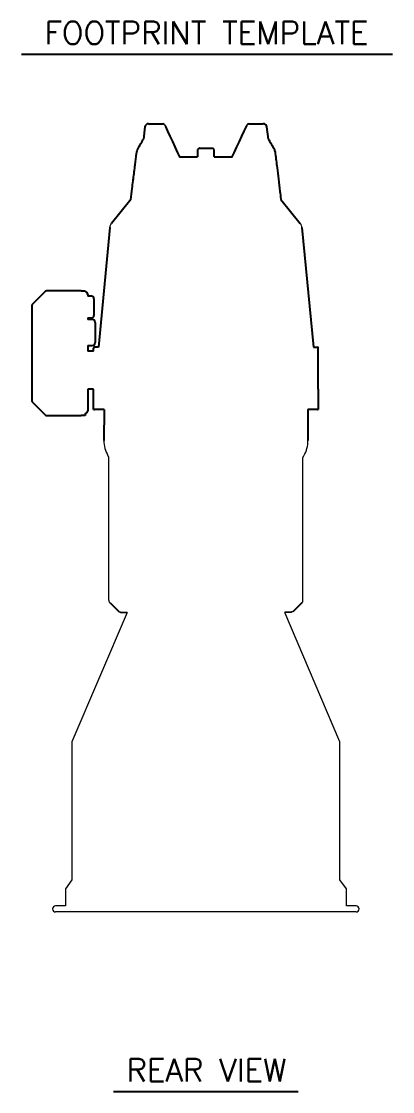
# Model space of a CAD drawing. Extents: x 11 to 120, y 2 to 94.
# Drawn here: x 107.92 to 120.14, y 59.18 to 94.37 of the extents above; entities that cross this region are included whole.
import ezdxf
from ezdxf.enums import TextEntityAlignment as Align

# ---------------------------------------------------------------- set-up
doc = ezdxf.new("R2010")
doc.units = 0
doc.header["$MEASUREMENT"] = 0
doc.linetypes.add('SLD-Solid', pattern=[0])
doc.layers.add('OBJECT', color=7, linetype='CONTINUOUS')
doc.styles.get("Standard").update_dxf_attribs({"font": 'SIMPLEX'})

msp = doc.modelspace()

# ---------------------------------------------------------------- linework, layer by layer
at = {"layer": 'OBJECT', "color": 1}
for p, q in [((107.916, 93.288), (120.14, 93.288)), ((110.953, 59.18), (117.025, 59.18))]:
    msp.add_line(p, q, dxfattribs=at)
at = {"layer": 'OBJECT'}
for p, q in [((111.982, 90.899), (111.932, 90.494)), ((112.101, 91.004), (112.578, 91.004)), ((115.405, 91.004), (115.882, 91.004)), ((116.051, 90.494), (116.001, 90.899)), ((113.767, 90.204), (113.716, 90.154)), ((113.716, 90.154), (113.716, 89.916)), ((113.784, 90.204), (113.767, 90.204)), ((113.784, 90.204), (114.216, 90.204)), ((114.266, 90.154), (114.216, 90.204)), ((114.266, 89.916), (114.266, 90.154)), ((111.52, 88.512), (110.885, 87.721)), ((116.462, 88.516), (117.101, 87.721)), ((110.83, 87.593), (110.452, 83.657)), ((117.156, 87.593), (117.534, 83.657)), ((108.703, 85.489), (108.275, 85.061)), ((109.89, 85.509), (108.752, 85.509)), ((109.89, 85.509), (110.015, 85.509)), ((110.015, 85.509), (110.015, 85.479)), ((110.105, 85.389), (110.105, 85.332)), ((110.225, 85.332), (110.105, 85.332)), ((110.305, 85.252), (110.305, 85.134)), ((108.255, 85.012), (108.255, 81.906)), ((110.305, 85.134), (110.305, 84.819)), ((110.305, 84.819), (110.305, 84.697)), ((110.105, 84.617), (110.225, 84.617)), ((110.105, 84.617), (110.105, 84.569)), ((110.249, 84.569), (110.105, 84.569)), ((110.345, 84.473), (110.345, 84.333)), ((110.345, 84.333), (110.345, 83.955)), ((110.345, 83.955), (110.345, 83.807)), ((110.105, 83.711), (110.249, 83.711)), ((110.105, 83.711), (110.105, 83.529)), ((110.105, 83.587), (110.105, 83.587)), ((110.293, 83.529), (110.105, 83.529)), ((110.452, 83.657), (110.322, 83.655)), ((117.534, 83.657), (117.663, 83.655)), ((117.693, 82.282), (117.693, 83.625)), ((110.293, 82.279), (110.105, 82.279)), ((110.105, 82.279), (110.105, 81.569)), ((110.293, 81.604), (110.293, 82.279)), ((117.693, 82.282), (117.693, 81.604)), ((108.275, 81.857), (108.703, 81.43)), ((108.752, 81.409), (109.89, 81.409)), ((110.015, 81.409), (109.89, 81.409)), ((110.015, 81.479), (110.015, 81.409)), ((110.293, 81.604), (110.322, 81.604)), ((110.638, 81.604), (110.322, 81.604)), ((110.638, 81.604), (110.633, 80.589)), ((117.348, 81.604), (117.353, 80.589)), ((117.664, 81.604), (117.348, 81.604)), ((117.664, 81.604), (117.693, 81.604)), ((110.835, 75.247), (111.133, 74.959)), ((117.151, 75.247), (116.853, 74.959)), ((111.175, 74.947), (111.396, 74.933)), ((116.811, 74.947), (116.587, 74.933))]:
    msp.add_line(p, q, dxfattribs=at)
at = {"layer": 'OBJECT', "lineweight": 15}
for p, q in [((110.798, 75.335), (110.798, 80.019)), ((117.188, 75.335), (117.188, 80.019))]:
    msp.add_line(p, q, dxfattribs=at)
at = {"layer": 'OBJECT', "color": 7, "linetype": 'SLD-Solid', "lineweight": 15}
for p, q in [((111.396, 74.933), (109.578, 70.685)), ((118.406, 70.685), (116.587, 74.933)), ((109.578, 70.685), (109.578, 66.142)), ((118.406, 66.142), (118.406, 70.685)), ((109.578, 66.142), (109.366, 65.85)), ((109.366, 65.85), (109.366, 65.287)), ((118.618, 65.85), (118.406, 66.142)), ((118.618, 65.287), (118.618, 65.85)), ((109.366, 65.287), (109.045, 65.287)), ((118.939, 65.287), (118.618, 65.287)), ((118.939, 65.087), (109.045, 65.087))]:
    msp.add_line(p, q, dxfattribs=at)
at = {"layer": 'OBJECT', "flags": 128}
for points in [[(112.657, 90.917), (112.729, 90.762), (112.806, 90.598), (112.887, 90.424), (112.973, 90.24), (113.062, 90.048), (113.124, 89.916), (113.716, 89.916)], [(114.266, 89.916), (114.859, 89.916), (114.921, 90.048), (115.01, 90.24), (115.096, 90.424), (115.177, 90.598), (115.254, 90.762), (115.326, 90.917)]]:
    msp.add_lwpolyline(points, dxfattribs=at)
at = {"layer": 'OBJECT'}
for centre, radius, start, end in [((112.101, 90.884), 0.12, 90, 173), ((112.578, 90.944), 0.06, 25, 90), ((115.405, 90.944), 0.06, 90, 155), ((115.882, 90.884), 0.12, 7, 90), ((108.752, 85.439), 0.07, 90, 135), ((110.015, 85.389), 0.09, 0, 90), ((110.225, 85.252), 0.08, 0, 90), ((108.325, 85.012), 0.07, 135, 180), ((110.225, 84.697), 0.08, 270, 0), ((110.249, 84.473), 0.096, 0, 90), ((110.249, 83.807), 0.096, 270, 0), ((110.323, 83.625), 0.03, 91, 180), ((117.663, 83.625), 0.03, 0, 89), ((108.325, 81.906), 0.07, 180, 225), ((108.752, 81.479), 0.07, 225, 270), ((110.015, 81.569), 0.09, 270.0001, 0)]:
    msp.add_arc(centre, radius, start, end, dxfattribs=at)
at = {"layer": 'OBJECT', "lineweight": 15}
for centre, radius, start, end in [((111.633, 80.589), 1, 180, 210.0005), ((116.353, 80.589), 1, 329.9995, 360), ((110.923, 75.335), 0.125, 179.9996, 225.0011), ((110.923, 75.335), 0.125, 179.9996, 225.0012), ((117.063, 75.335), 0.125, 314.9989, 0.0004), ((117.063, 75.335), 0.125, 314.9988, 0.0004)]:
    msp.add_arc(centre, radius, start, end, dxfattribs=at)
at = {"layer": 'OBJECT', "color": 7, "linetype": 'SLD-Solid', "lineweight": 15}
for centre, start, end in [((109.045, 65.187), 90, 270), ((118.939, 65.187), 270, 90)]:
    msp.add_arc(centre, 0.1, start, end, dxfattribs=at)
at = {"layer": 'OBJECT'}
for points, knots in [([(112.633, 90.969), (112.633, 90.968), (112.635, 90.965), (112.644, 90.946), (112.653, 90.926), (112.657, 90.917)], [0, 0, 0, 0, 0.351631, 0.714779, 1, 1, 1, 1]), ([(115.326, 90.917), (115.329, 90.924), (115.338, 90.942), (115.346, 90.961), (115.35, 90.969), (115.35, 90.969), (115.35, 90.969)], [0, 0, 0, 0, 0.230481, 0.56858, 0.916913, 1, 1, 1, 1]), ([(111.769, 90.212), (111.805, 90.275), (111.86, 90.369), (111.914, 90.463), (111.932, 90.494)], [0, 0, 0, 0, 0.5600031, 0.8326979, 0.8326979, 0.8326979, 0.8326979]), ([(116.051, 90.494), (116.077, 90.45), (116.131, 90.356), (116.185, 90.261), (116.214, 90.212)], [0.1673038, 0.1673038, 0.1673038, 0.1673038, 0.5600144, 1, 1, 1, 1]), ([(111.705, 90.022), (111.711, 90.056), (111.723, 90.122), (111.753, 90.182), (111.769, 90.212)], [0, 0, 0, 0, 0.4999583, 1, 1, 1, 1]), ([(116.214, 90.212), (116.23, 90.182), (116.26, 90.122), (116.272, 90.056), (116.278, 90.022)], [0, 0, 0, 0, 0.5000417, 1, 1, 1, 1]), ([(111.604, 89.193), (111.623, 89.348), (111.657, 89.624), (111.691, 89.901), (111.705, 90.022)], [0, 0, 0, 0, 0.560059, 1, 1, 1, 1]), ([(116.278, 90.022), (116.297, 89.868), (116.33, 89.591), (116.364, 89.315), (116.379, 89.193)], [0, 0, 0, 0, 0.559941, 1, 1, 1, 1]), ([(111.52, 88.512), (111.535, 88.632), (111.56, 88.838), (111.588, 89.064), (111.601, 89.171), (111.604, 89.192), (111.604, 89.193)], [0.0692195, 0.0692195, 0.0692195, 0.0692195, 0.5635063, 0.9105097, 0.9972608, 1, 1, 1, 1]), ([(116.379, 89.193), (116.379, 89.192), (116.396, 89.055), (116.424, 88.832), (116.451, 88.607), (116.462, 88.519), (116.462, 88.516)], [0, 0, 0, 0, 0.0027392, 0.5639714, 0.910975, 0.9250082, 0.9250082, 0.9250082, 0.9250082]), ([(110.293, 83.529), (110.293, 83.533), (110.293, 83.557), (110.293, 83.588), (110.293, 83.619), (110.293, 83.623), (110.293, 83.625)], [0, 0, 0, 0, 0.053742, 0.36211, 0.67887, 1, 1, 1, 1])]:
    msp.add_open_spline(points, degree=3, knots=knots, dxfattribs=at)
at = {"layer": 'OBJECT', "lineweight": 15}
for points, knots in [([(110.831, 87.593), (110.834, 87.612), (110.842, 87.659), (110.869, 87.698), (110.885, 87.721)], [0, 0, 0, 0, 0.40422, 1, 1, 1, 1]), ([(117.155, 87.593), (117.152, 87.612), (117.144, 87.659), (117.117, 87.698), (117.101, 87.721)], [0, 0, 0, 0, 0.40422, 1, 1, 1, 1]), ([(110.798, 80.019), (110.797, 80.026), (110.796, 80.037), (110.791, 80.046), (110.79, 80.05)], [0, 0, 0, 0, 0.643567, 1, 1, 1, 1]), ([(117.188, 80.019), (117.188, 80.026), (117.189, 80.037), (117.194, 80.046), (117.196, 80.05)], [0, 0, 0, 0, 0.643567, 1, 1, 1, 1])]:
    msp.add_open_spline(points, degree=3, knots=knots, dxfattribs=at)
for points in [[(110.79, 80.05), (110.767, 80.089)], [(117.196, 80.05), (117.219, 80.089)], [(111.133, 74.959), (111.175, 74.947)], [(116.853, 74.959), (116.811, 74.947)]]:
    msp.add_open_spline(points, degree=1, dxfattribs=at)

# ---------------------------------------------------------------- texts
at = {"layer": 'OBJECT', "color": 1}
for s, p in [('FOOTPRINT TEMPLATE', (114.012, 93.619)), ('REAR VIEW', (114.012, 59.511))]:
    msp.add_text(s, height=0.75, dxfattribs=at).set_placement(p, align=Align.CENTER)

doc.saveas('drawing.dxf')
